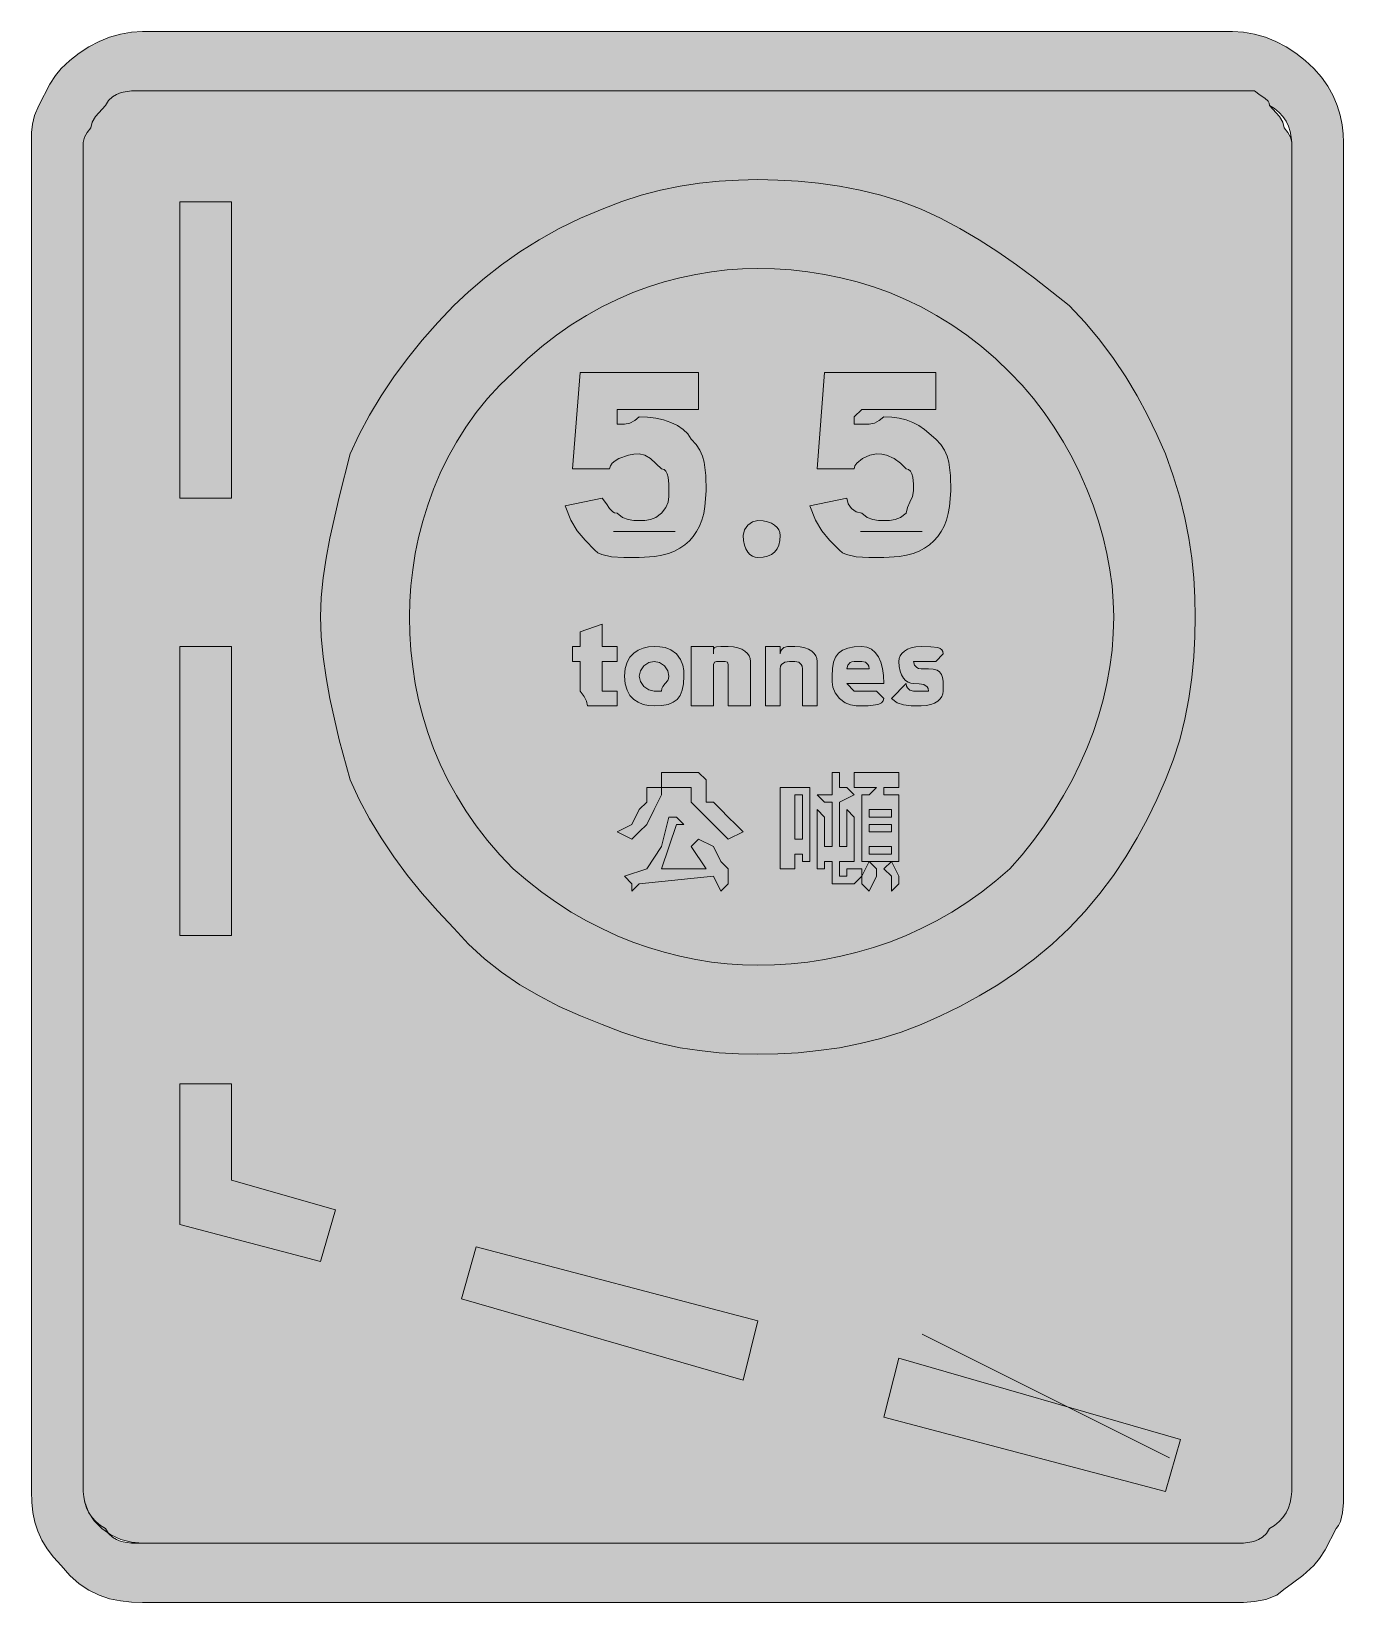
# Model space of a CAD drawing. Header units: metres. Extents: x 178 to 390, y 7 to 262.
import ezdxf

# ---------------------------------------------------------------- set-up
doc = ezdxf.new("R2010")
doc.units = ezdxf.units.M
for name, color, linetype, true_color in [('FILL_BLACK_000000', 7, 'Continuous', 0x000000), ('FILL_RED_FF0000', 7, 'Continuous', 0xff0000), ('FILL_WHITE_FFFFFF', 7, 'Continuous', 0xffffff), ('STROKE_BLACK_000000', 7, 'Continuous', 0x000000)]:
    doc.layers.add(name, color=color, linetype=linetype, true_color=true_color)

msp = doc.modelspace()

# ---------------------------------------------------------------- hatches: boundary and pattern name
at = {"layer": 'FILL_BLACK_000000', "true_color": 0x000000}
h = msp.add_hatch(color=7, dxfattribs=at)
h.dxf.hatch_style = 1
h.paths.add_polyline_path([(192.17, 7.7), (190.41, 8.07), (188.7, 8.64), (187.04, 9.43), (185.46, 10.48), (183.95, 11.8), (182.55, 13.44), (181.31, 14.79), (180.28, 16.16), (179.45, 17.55), (178.8, 18.99), (178.32, 20.48), (177.99, 22.05), (177.81, 23.69), (177.75, 25.44), (177.75, 243.84), (177.77, 245.45), (177.9, 246.84), (178.26, 248.23), (178.95, 249.84), (180.75, 253.29), (181.65, 254.73), (182.55, 255.84), (183.95, 257.13), (185.46, 258.3), (187.04, 259.32), (188.7, 260.19), (190.41, 260.89), (192.17, 261.41), (193.95, 261.73), (195.75, 261.84), (372.15, 261.84), (373.95, 261.73), (375.73, 261.41), (377.49, 260.89), (379.2, 260.19), (380.86, 259.32), (382.44, 258.3), (383.95, 257.13), (385.35, 255.84), (386.59, 254.44), (387.62, 252.95), (388.45, 251.41), (389.1, 249.84), (389.58, 248.27), (389.91, 246.73), (390.09, 245.24), (390.15, 243.84), (390.15, 25.44), (390.13, 23.66), (390, 21.99), (389.64, 20.55), (389.35, 19.94), (388.95, 19.44), (387.15, 15.99), (386.25, 14.55), (385.35, 13.44), (383.57, 11.85), (381.9, 10.59), (380.46, 9.56), (379.35, 8.64), (377.55, 7.95), (375.75, 7.59), (373.95, 7.46), (372.15, 7.44), (195.75, 7.44), (193.95, 7.5), (192.17, 7.7)])
h.paths.add_polyline_path([(375.6, 17.34), (376.36, 17.63), (377.04, 18.05), (377.65, 18.65), (378.15, 19.44), (378.99, 19.94), (379.72, 20.55), (380.34, 21.23), (380.85, 21.99), (381.24, 22.8), (381.53, 23.66), (381.69, 24.54), (381.75, 25.44), (381.75, 243.84), (381.69, 244.74), (381.53, 245.62), (381.24, 246.48), (380.85, 247.29), (380.34, 248.05), (379.72, 248.73), (378.99, 249.34), (378.15, 249.84), (378.1, 250.24), (377.94, 250.55), (377.4, 251.04), (376.63, 251.53), (375.75, 252.24), (372.15, 252.24), (195.75, 252.24), (193.97, 252.2), (192.3, 251.94), (191.54, 251.65), (190.86, 251.23), (190.25, 250.63), (189.75, 249.84), (188.1, 248.04), (187.56, 247.14), (187.35, 246.24), (186.75, 245.49), (186.34, 244.72), (186.15, 243.84), (186.15, 25.44), (186.21, 24.54), (186.37, 23.66), (186.66, 22.8), (187.05, 21.99), (187.56, 21.23), (188.17, 20.55), (188.91, 19.94), (189.75, 19.44), (190.25, 18.65), (190.86, 18.05), (191.54, 17.63), (192.3, 17.34), (193.97, 17.08), (195.75, 17.04), (372.15, 17.04), (373.93, 17.08), (375.6, 17.34)], flags=16)
h = msp.add_hatch(color=7, dxfattribs=at)
h.dxf.hatch_style = 1
h.paths.add_polyline_path([(210.15, 234.24), (210.15, 186.24), (201.75, 186.24), (201.75, 234.24), (210.15, 234.24)])
h = msp.add_hatch(color=7, dxfattribs=at)
h.dxf.hatch_style = 1
h.paths.add_polyline_path([(277.05, 182.66), (277.95, 182.79), (278.85, 183.15), (279.75, 183.84), (280.44, 184.74), (280.8, 185.64), (280.93, 186.54), (280.95, 187.44), (280.93, 188.51), (280.8, 189.69), (280.66, 190.22), (280.44, 190.65), (280.15, 190.93), (279.75, 191.04), (277.95, 192.69), (277.05, 193.23), (276.15, 193.44), (275.25, 193.39), (274.39, 193.23), (272.85, 192.69), (272.24, 192.33), (271.76, 191.92), (271.46, 191.49), (271.35, 191.04), (265.35, 191.04), (266.55, 206.64), (285.75, 206.64), (285.75, 200.64), (272.55, 200.64), (272.55, 199.44), (272.55, 198.24), (273.75, 198.24), (274.63, 198.43), (275.4, 198.84), (276.15, 199.44), (277.5, 199.38), (278.81, 199.21), (280.07, 198.93), (281.25, 198.54), (282.31, 198.03), (283.24, 197.41), (283.99, 196.68), (284.55, 195.84), (285.34, 194.94), (285.94, 194.02), (286.36, 193.08), (286.65, 192.09), (286.91, 189.93), (286.95, 187.44), (286.78, 184.91), (286.57, 183.77), (286.27, 182.71), (285.9, 181.74), (285.43, 180.86), (284.88, 180.06), (284.25, 179.34), (283.53, 178.71), (282.73, 178.16), (281.85, 177.69), (280.87, 177.31), (279.82, 177.02), (278.68, 176.81), (276.15, 176.64), (273.67, 176.66), (271.65, 176.79), (270.07, 177.15), (269.46, 177.44), (268.95, 177.84), (267.36, 179.47), (266.1, 180.99), (265.07, 182.73), (264.15, 185.04), (270.15, 186.24), (270.86, 185.36), (271.35, 184.59), (271.84, 184.05), (272.15, 183.89), (272.55, 183.84), (273.45, 183.15), (274.35, 182.79), (275.25, 182.66), (276.15, 182.64), (277.05, 182.66)])
h = msp.add_hatch(color=7, dxfattribs=at)
h.dxf.hatch_style = 1
h.paths.add_polyline_path([(316.65, 182.66), (317.55, 182.79), (318.45, 183.15), (319.35, 183.84), (319.54, 184.74), (319.95, 185.64), (320.36, 186.54), (320.55, 187.44), (320.53, 188.51), (320.4, 189.69), (320.26, 190.22), (320.04, 190.65), (319.75, 190.93), (319.35, 191.04), (318.43, 191.92), (317.4, 192.69), (316.14, 193.23), (315.4, 193.39), (314.55, 193.44), (313.48, 193.23), (312.3, 192.69), (311.34, 191.92), (311.06, 191.49), (310.95, 191.04), (304.95, 191.04), (306.15, 206.64), (324.15, 206.64), (324.15, 200.64), (312.15, 200.64), (310.95, 199.44), (310.95, 198.24), (313.35, 198.24), (314.23, 198.43), (315, 198.84), (315.75, 199.44), (317.05, 199.38), (318.24, 199.21), (319.36, 198.93), (320.4, 198.54), (321.39, 198.03), (322.33, 197.41), (324.15, 195.84), (324.94, 194.94), (325.54, 194.02), (325.96, 193.08), (326.25, 192.09), (326.51, 189.93), (326.55, 187.44), (326.38, 184.91), (326.17, 183.77), (325.87, 182.71), (325.5, 181.74), (325.03, 180.86), (324.48, 180.06), (323.85, 179.34), (323.13, 178.71), (322.33, 178.16), (321.45, 177.69), (320.47, 177.31), (319.42, 177.02), (318.28, 176.81), (315.75, 176.64), (313.28, 176.66), (311.25, 176.79), (309.67, 177.15), (309.06, 177.44), (308.55, 177.84), (306.96, 179.47), (305.7, 180.99), (304.67, 182.73), (303.75, 185.04), (309.75, 186.24), (309.96, 185.36), (310.5, 184.59), (311.27, 184.05), (312.15, 183.84), (313.05, 183.15), (313.95, 182.79), (314.85, 182.66), (315.75, 182.64), (316.65, 182.66)])
h = msp.add_hatch(color=7, dxfattribs=at)
h.dxf.hatch_style = 1
h.paths.add_polyline_path([(298.89, 179.4), (298.72, 178.66), (298.44, 178.05), (298.05, 177.54), (297.54, 177.15), (296.92, 176.86), (296.19, 176.7), (295.35, 176.64), (294.9, 176.7), (294.47, 176.86), (294.06, 177.15), (293.7, 177.54), (293.39, 178.05), (293.16, 178.66), (293, 179.4), (292.95, 180.24), (293.16, 181.12), (293.7, 181.89), (294.47, 182.43), (295.35, 182.64), (296.19, 182.59), (296.92, 182.43), (297.54, 182.2), (298.05, 181.89), (298.44, 181.53), (298.72, 181.12), (298.89, 180.69), (298.95, 180.24), (298.89, 179.4)])
h = msp.add_hatch(color=7, dxfattribs=at)
h.dxf.hatch_style = 1
h.paths.add_polyline_path([(272.55, 162.24), (272.55, 159.84), (270.15, 159.84), (270.15, 155.04), (271.35, 155.04), (272.55, 155.04), (272.55, 152.64), (270.15, 152.64), (267.75, 152.64), (267.6, 153.39), (267.24, 154.16), (266.55, 155.04), (266.55, 159.84), (265.35, 159.84), (265.35, 162.24), (266.55, 162.24), (266.55, 164.64), (270.15, 165.84), (270.15, 162.24), (272.55, 162.24)])
h = msp.add_hatch(color=7, dxfattribs=at)
h.dxf.hatch_style = 1
h.paths.add_polyline_path([(210.15, 162.24), (210.15, 115.44), (201.75, 115.44), (201.75, 162.24), (210.15, 162.24)])
h = msp.add_hatch(color=7, dxfattribs=at)
h.dxf.hatch_style = 1
h.paths.add_polyline_path([(283.11, 155.17), (282.78, 154.34), (282.3, 153.69), (281.65, 153.21), (280.82, 152.88), (279.79, 152.7), (278.55, 152.64), (277.65, 152.7), (276.79, 152.88), (275.98, 153.21), (275.25, 153.69), (274.64, 154.34), (274.16, 155.17), (273.86, 156.2), (273.75, 157.44), (273.86, 158.68), (274.16, 159.71), (274.64, 160.54), (275.25, 161.19), (275.98, 161.67), (276.79, 162), (277.65, 162.18), (278.55, 162.24), (279.45, 162.22), (280.35, 162.09), (281.25, 161.73), (282.15, 161.04), (282.84, 160.14), (283.2, 159.24), (283.33, 158.34), (283.35, 157.44), (283.29, 156.2), (283.11, 155.17)])
h.paths.add_polyline_path([(280.2, 159.09), (279.43, 159.63), (278.55, 159.84), (277.67, 159.63), (276.9, 159.09), (276.36, 158.32), (276.15, 157.44), (276.36, 156.56), (276.9, 155.79), (277.67, 155.25), (278.55, 155.04), (279.75, 155.04), (279.8, 155.44), (279.94, 155.75), (280.35, 156.24), (280.76, 156.73), (280.9, 157.04), (280.95, 157.44), (280.74, 158.32), (280.2, 159.09)], flags=16)
h = msp.add_hatch(color=7, dxfattribs=at)
h.dxf.hatch_style = 1
h.paths.add_polyline_path([(290.55, 152.64), (290.55, 158.64), (290.53, 159.33), (290.4, 159.69), (290.04, 159.82), (289.35, 159.84), (288.66, 159.82), (288.3, 159.69), (288.17, 159.33), (288.15, 158.64), (288.15, 152.64), (284.55, 152.64), (284.55, 162.24), (288.15, 162.24), (288.15, 161.04), (288.17, 161.73), (288.3, 162.09), (288.66, 162.22), (289.35, 162.24), (290.55, 162.24), (291.39, 162.19), (292.12, 162.03), (292.74, 161.8), (293.25, 161.49), (293.64, 161.13), (293.92, 160.72), (294.09, 160.29), (294.15, 159.84), (294.15, 158.64), (294.15, 152.64), (290.55, 152.64)])
h = msp.add_hatch(color=7, dxfattribs=at)
h.dxf.hatch_style = 1
h.paths.add_polyline_path([(302.55, 152.64), (302.55, 158.64), (302.5, 159.04), (302.36, 159.33), (301.95, 159.69), (301.35, 159.84), (300.47, 159.82), (299.7, 159.69), (299.16, 159.33), (299, 159.04), (298.95, 158.64), (298.95, 152.64), (296.55, 152.64), (296.55, 162.24), (298.95, 162.24), (298.95, 161.04), (299, 161.44), (299.14, 161.73), (299.55, 162.09), (300.15, 162.24), (301.35, 162.24), (302.19, 162.19), (302.92, 162.03), (303.54, 161.8), (304.05, 161.49), (304.44, 161.13), (304.72, 160.72), (304.89, 160.29), (304.95, 159.84), (304.95, 158.64), (304.95, 152.64), (302.55, 152.64)])
h = msp.add_hatch(color=7, dxfattribs=at)
h.dxf.hatch_style = 1
h.paths.add_polyline_path([(310.95, 155.04), (312.15, 155.04), (314.55, 155.04), (315.75, 153.84), (315.64, 153.44), (315.36, 153.15), (314.93, 152.93), (314.4, 152.79), (313.22, 152.66), (312.15, 152.64), (311.25, 152.66), (310.35, 152.79), (309.45, 153.15), (308.55, 153.84), (307.86, 154.74), (307.5, 155.64), (307.37, 156.54), (307.35, 157.44), (307.41, 158.68), (307.59, 159.71), (307.92, 160.54), (308.4, 161.19), (309.05, 161.67), (309.88, 162), (310.91, 162.18), (312.15, 162.24), (312.99, 162.13), (313.72, 161.81), (314.34, 161.29), (314.85, 160.59), (315.24, 159.72), (315.52, 158.7), (315.69, 157.53), (315.75, 156.24), (309.75, 156.24), (310.95, 155.04)])
h.paths.add_polyline_path([(313.3, 159.04), (313.16, 159.33), (312.75, 159.69), (312.15, 159.84), (310.95, 159.84), (310.55, 159.79), (310.26, 159.65), (309.9, 159.24), (309.75, 158.64), (313.35, 158.64), (313.3, 159.04)], flags=16)
h = msp.add_hatch(color=7, dxfattribs=at)
h.dxf.hatch_style = 1
h.paths.add_polyline_path([(325.29, 154.59), (325.12, 154.16), (324.84, 153.75), (324.45, 153.39), (323.94, 153.08), (323.32, 152.85), (322.59, 152.69), (321.75, 152.64), (320.16, 152.66), (318.9, 152.79), (317.87, 153.15), (316.95, 153.84), (319.35, 156.24), (319.4, 155.84), (319.54, 155.55), (319.95, 155.19), (320.55, 155.04), (321.75, 155.04), (322.95, 155.04), (322.9, 155.44), (322.74, 155.73), (322.2, 156.09), (321.43, 156.22), (320.55, 156.24), (320.1, 156.3), (319.67, 156.46), (319.26, 156.75), (318.9, 157.14), (318.59, 157.65), (318.36, 158.26), (318.2, 159), (318.15, 159.84), (318.21, 160.29), (318.37, 160.72), (318.66, 161.13), (319.05, 161.49), (319.56, 161.8), (320.17, 162.03), (320.91, 162.19), (321.75, 162.24), (323.32, 162.22), (324.45, 162.09), (324.84, 161.95), (325.12, 161.73), (325.29, 161.44), (325.35, 161.04), (324.15, 159.84), (322.95, 159.84), (321.75, 159.84), (320.55, 159.84), (320.7, 159.24), (321.06, 158.83), (321.35, 158.69), (321.75, 158.64), (322.95, 158.64), (323.74, 158.58), (324.34, 158.41), (324.76, 158.13), (325.05, 157.74), (325.22, 157.23), (325.31, 156.61), (325.35, 155.04), (325.29, 154.59)])
h = msp.add_hatch(color=7, dxfattribs=at)
h.dxf.hatch_style = 1
h.paths.add_polyline_path([(285.75, 141.84), (286.95, 140.64), (286.95, 138.24), (286.95, 137.04), (288.15, 137.04), (289.35, 135.84), (290.55, 134.64), (291.75, 133.44), (292.95, 132.24), (290.55, 131.04), (288.15, 133.44), (285.75, 135.84), (284.55, 137.04), (284.55, 139.44), (279.75, 139.44), (279.75, 141.84), (285.75, 141.84)])
h = msp.add_hatch(color=7, dxfattribs=at)
h.dxf.hatch_style = 1
h.paths.add_polyline_path([(308.55, 141.84), (308.55, 139.44), (309.75, 139.44), (310.95, 138.24), (308.55, 137.04), (308.55, 129.84), (309.75, 129.84), (309.75, 135.84), (310.95, 134.64), (310.95, 127.44), (309.75, 127.44), (308.55, 127.44), (308.55, 126.24), (308.55, 125.04), (309.75, 125.04), (309.75, 126.24), (312.15, 126.24), (312.15, 125.04), (310.95, 123.84), (309.75, 123.84), (308.55, 123.84), (307.35, 123.84), (307.35, 125.04), (307.35, 127.44), (306.15, 127.44), (306.15, 126.24), (304.95, 126.24), (304.95, 135.84), (306.15, 134.64), (306.15, 129.84), (307.35, 129.84), (307.35, 137.04), (306.15, 137.04), (304.95, 138.24), (307.35, 138.24), (307.35, 141.84), (308.55, 141.84)])
h = msp.add_hatch(color=7, dxfattribs=at)
h.dxf.hatch_style = 1
h.paths.add_polyline_path([(318.15, 141.84), (318.15, 139.44), (315.75, 139.44), (315.75, 138.24), (318.15, 138.24), (318.15, 127.44), (316.95, 127.44), (313.35, 127.44), (312.15, 127.44), (312.15, 138.24), (313.35, 138.24), (314.55, 139.44), (310.95, 139.44), (310.95, 141.84), (318.15, 141.84)])
h.paths.add_polyline_path([(313.35, 132.24), (316.95, 132.24), (316.95, 133.44), (313.35, 133.44), (313.35, 132.24)], flags=16)
h.paths.add_polyline_path([(313.35, 135.84), (313.35, 134.64), (316.95, 134.64), (316.95, 135.84), (313.35, 135.84)], flags=16)
h.paths.add_polyline_path([(316.95, 129.84), (313.35, 129.84), (313.35, 128.64), (316.95, 128.64), (316.95, 129.84)], flags=16)
h = msp.add_hatch(color=7, dxfattribs=at)
h.dxf.hatch_style = 1
h.paths.add_polyline_path([(279.75, 139.44), (279.75, 138.24), (278.55, 135.84), (277.35, 133.44), (276.15, 132.24), (274.95, 131.04), (272.55, 132.24), (274.95, 133.44), (276.15, 135.84), (277.35, 137.04), (277.35, 139.44), (278.55, 139.44), (279.75, 139.44)])
h = msp.add_hatch(color=7, dxfattribs=at)
h.dxf.hatch_style = 1
h.paths.add_polyline_path([(303.75, 127.44), (302.55, 127.44), (302.55, 128.64), (301.35, 128.64), (301.35, 126.24), (298.95, 126.24), (298.95, 139.44), (303.75, 139.44), (303.75, 127.44)])
h.paths.add_polyline_path([(302.55, 138.24), (301.35, 138.24), (301.35, 131.04), (302.55, 131.04), (302.55, 138.24)], flags=16)
h = msp.add_hatch(color=7, dxfattribs=at)
h.dxf.hatch_style = 1
h.paths.add_polyline_path([(283.35, 133.44), (282.15, 133.44), (279.75, 126.24), (286.95, 126.24), (284.55, 129.84), (285.75, 131.04), (288.15, 129.84), (289.35, 127.44), (290.55, 126.24), (290.55, 123.84), (289.35, 122.64), (288.15, 125.04), (276.15, 123.84), (274.95, 122.64), (274.95, 123.84), (273.75, 125.04), (277.35, 126.24), (279.75, 129.84), (280.95, 134.64), (282.15, 134.64), (283.35, 133.44)])
h = msp.add_hatch(color=7, dxfattribs=at)
h.dxf.hatch_style = 1
h.paths.add_polyline_path([(313.35, 127.44), (314.55, 126.24), (314.55, 125.04), (313.35, 122.64), (312.15, 123.84), (312.15, 125.04), (313.35, 127.44)])
h = msp.add_hatch(color=7, dxfattribs=at)
h.dxf.hatch_style = 1
h.paths.add_polyline_path([(318.15, 125.04), (318.15, 123.84), (316.95, 122.64), (316.95, 125.04), (315.75, 126.24), (316.95, 127.44), (318.15, 125.04)])
h = msp.add_hatch(color=7, dxfattribs=at)
h.dxf.hatch_style = 1
h.paths.add_polyline_path([(224.55, 62.64), (201.75, 68.64), (201.75, 91.44), (210.15, 91.44), (210.15, 75.84), (226.95, 71.04), (224.55, 62.64)])
h = msp.add_hatch(color=7, dxfattribs=at)
h.dxf.hatch_style = 1
h.paths.add_polyline_path([(295.35, 53.04), (292.95, 43.44), (247.35, 56.64), (249.75, 65.04), (295.35, 53.04)])
h = msp.add_hatch(color=7, dxfattribs=at)
h.dxf.hatch_style = 1
h.paths.add_polyline_path([(363.75, 33.84), (361.35, 25.44), (315.75, 37.44), (318.15, 47.04), (363.75, 33.84)])
at = {"layer": 'FILL_RED_FF0000', "true_color": 0xff0000}
h = msp.add_hatch(color=7, dxfattribs=at)
h.dxf.hatch_style = 1
h.paths.add_polyline_path([(365.91, 160.55), (365.58, 157.21), (365.1, 153.84), (364.45, 150.47), (363.62, 147.13), (362.59, 143.84), (361.35, 140.64), (359.94, 137.49), (358.41, 134.36), (356.73, 131.25), (354.9, 128.19), (352.9, 125.18), (350.72, 122.25), (348.34, 119.39), (345.75, 116.64), (343, 114.05), (340.14, 111.67), (337.21, 109.49), (334.2, 107.49), (331.14, 105.66), (328.03, 103.98), (324.9, 102.45), (321.75, 101.04), (318.55, 99.8), (315.26, 98.77), (311.92, 97.94), (308.55, 97.29), (305.18, 96.81), (301.84, 96.48), (298.55, 96.3), (295.35, 96.24), (292.2, 96.3), (289.05, 96.48), (285.9, 96.81), (282.75, 97.29), (279.6, 97.94), (276.45, 98.77), (273.3, 99.8), (270.15, 101.04), (266.61, 102.45), (263.19, 103.98), (259.92, 105.66), (256.8, 107.49), (253.85, 109.49), (251.08, 111.67), (248.51, 114.05), (246.15, 116.64), (243.51, 119.39), (240.99, 122.25), (238.62, 125.18), (236.4, 128.19), (234.35, 131.25), (232.48, 134.36), (230.81, 137.49), (229.35, 140.64), (227.59, 147.13), (226.05, 153.84), (225.44, 157.21), (224.96, 160.55), (224.66, 163.84), (224.55, 167.04), (224.66, 170.19), (224.96, 173.36), (225.44, 176.55), (226.05, 179.79), (227.59, 186.45), (229.35, 193.44), (230.81, 196.59), (232.48, 199.72), (234.35, 202.83), (236.4, 205.89), (238.62, 208.9), (240.99, 211.83), (243.51, 214.69), (246.15, 217.44), (248.51, 219.69), (251.08, 221.9), (253.85, 224.06), (256.8, 226.14), (259.92, 228.1), (263.19, 229.93), (266.61, 231.58), (270.15, 233.04), (273.3, 234.28), (276.45, 235.31), (279.6, 236.14), (282.75, 236.79), (285.9, 237.27), (289.05, 237.6), (292.2, 237.78), (295.35, 237.84), (298.55, 237.78), (301.84, 237.6), (305.18, 237.27), (308.55, 236.79), (311.92, 236.14), (315.26, 235.31), (318.55, 234.28), (321.75, 233.04), (324.9, 231.58), (328.03, 229.93), (331.14, 228.1), (334.2, 226.14), (337.21, 224.06), (340.14, 221.9), (345.75, 217.44), (348.34, 214.69), (350.72, 211.83), (352.9, 208.9), (354.9, 205.89), (356.73, 202.83), (358.41, 199.72), (359.94, 196.59), (361.35, 193.44), (362.59, 189.89), (363.62, 186.45), (364.45, 183.08), (365.1, 179.79), (365.58, 176.55), (365.91, 173.36), (366.09, 170.19), (366.15, 167.04), (366.09, 163.84), (365.91, 160.55)])
h.paths.add_polyline_path([(352.67, 172.09), (352.33, 174.67), (351.84, 177.28), (351.23, 179.9), (350.48, 182.52), (349.61, 185.14), (348.6, 187.74), (347.47, 190.31), (346.21, 192.84), (344.83, 195.33), (343.33, 197.75), (341.71, 200.11), (339.97, 202.38), (338.12, 204.56), (336.15, 206.64), (333.87, 208.81), (331.54, 210.81), (329.16, 212.65), (326.74, 214.33), (324.27, 215.85), (321.76, 217.23), (319.22, 218.46), (316.65, 219.54), (314.05, 220.48), (311.42, 221.29), (308.78, 221.96), (306.11, 222.5), (303.43, 222.92), (300.75, 223.21), (298.05, 223.38), (295.35, 223.44), (292.86, 223.38), (290.35, 223.21), (287.82, 222.92), (285.28, 222.5), (282.73, 221.96), (280.18, 221.29), (277.64, 220.48), (275.1, 219.54), (272.58, 218.46), (270.07, 217.23), (267.59, 215.85), (265.14, 214.33), (262.73, 212.65), (260.36, 210.81), (258.03, 208.81), (255.75, 206.64), (253.58, 204.56), (251.58, 202.38), (249.74, 200.11), (248.06, 197.75), (246.54, 195.33), (245.16, 192.84), (243.93, 190.31), (242.85, 187.74), (241.91, 185.14), (241.1, 182.52), (240.43, 179.9), (239.89, 177.28), (239.47, 174.67), (239.18, 172.09), (239.01, 169.54), (238.95, 167.04), (239.01, 164.34), (239.18, 161.64), (239.47, 158.96), (239.89, 156.28), (240.43, 153.61), (241.1, 150.97), (241.91, 148.34), (242.85, 145.74), (243.93, 143.17), (245.16, 140.63), (246.54, 138.12), (248.06, 135.65), (249.74, 133.23), (251.58, 130.85), (253.58, 128.52), (255.75, 126.24), (258.03, 124.29), (260.36, 122.47), (262.73, 120.79), (265.14, 119.25), (267.59, 117.84), (270.07, 116.56), (272.58, 115.41), (275.1, 114.39), (277.64, 113.5), (280.18, 112.73), (282.73, 112.08), (285.28, 111.56), (287.82, 111.15), (290.35, 110.87), (292.86, 110.7), (295.35, 110.64), (298.05, 110.7), (300.75, 110.87), (303.43, 111.15), (306.11, 111.56), (308.78, 112.08), (311.42, 112.73), (314.05, 113.5), (316.65, 114.39), (319.22, 115.41), (321.76, 116.56), (324.27, 117.84), (326.74, 119.25), (329.16, 120.79), (331.54, 122.47), (333.87, 124.29), (336.15, 126.24), (338.12, 128.52), (339.97, 130.85), (341.71, 133.23), (343.33, 135.65), (344.83, 138.12), (346.21, 140.63), (347.47, 143.17), (348.6, 145.74), (349.61, 148.34), (350.48, 150.97), (351.23, 153.61), (351.84, 156.28), (352.33, 158.96), (352.67, 161.64), (352.88, 164.34), (352.95, 167.04), (352.88, 169.54), (352.67, 172.09)], flags=16)
at = {"layer": 'FILL_WHITE_FFFFFF', "true_color": 0xffffff}
h = msp.add_hatch(color=7, dxfattribs=at)
h.dxf.hatch_style = 1
h.paths.add_polyline_path([(193.96, 17.2), (192.22, 17.68), (190.6, 18.43), (189.15, 19.44), (187.92, 20.67), (186.97, 22.1), (186.37, 23.7), (186.21, 24.55), (186.15, 25.44), (186.15, 243.84), (186.34, 244.72), (186.75, 245.49), (187.35, 246.24), (187.56, 247.14), (188.1, 248.04), (189.75, 249.84), (190.25, 250.63), (190.86, 251.23), (191.54, 251.65), (192.3, 251.94), (193.97, 252.2), (195.75, 252.24), (372.15, 252.24), (375.75, 252.24), (376.63, 251.53), (377.4, 251.04), (377.94, 250.55), (378.1, 250.24), (378.15, 249.84), (379.8, 248.04), (380.34, 247.14), (380.55, 246.24), (381.15, 245.49), (381.56, 244.72), (381.75, 243.84), (381.75, 25.44), (381.69, 24.54), (381.53, 23.66), (381.24, 22.8), (380.85, 21.99), (380.34, 21.23), (379.72, 20.55), (378.99, 19.94), (378.15, 19.44), (377.65, 18.65), (377.04, 18.05), (376.36, 17.63), (375.6, 17.34), (373.93, 17.08), (372.15, 17.04), (195.75, 17.04), (193.96, 17.2)])

# ---------------------------------------------------------------- linework, layer by layer
at = {"layer": 'FILL_BLACK_000000', "lineweight": 0, "true_color": 0x000000}
for points in [[(192.17, 7.7), (190.41, 8.07), (188.7, 8.64), (187.04, 9.43), (185.46, 10.48), (183.95, 11.8), (182.55, 13.44), (181.31, 14.79), (180.28, 16.16), (179.45, 17.55), (178.8, 18.99), (178.32, 20.48), (177.99, 22.05), (177.81, 23.69), (177.75, 25.44), (177.75, 243.84), (177.77, 245.45), (177.9, 246.84), (178.26, 248.23), (178.95, 249.84), (180.75, 253.29), (181.65, 254.73), (182.55, 255.84), (183.95, 257.13), (185.46, 258.3), (187.04, 259.32), (188.7, 260.19), (190.41, 260.89), (192.17, 261.41), (193.95, 261.73), (195.75, 261.84), (372.15, 261.84), (373.95, 261.73), (375.73, 261.41), (377.49, 260.89), (379.2, 260.19), (380.86, 259.32), (382.44, 258.3), (383.95, 257.13), (385.35, 255.84), (386.59, 254.44), (387.62, 252.95), (388.45, 251.41), (389.1, 249.84), (389.58, 248.27), (389.91, 246.73), (390.09, 245.24), (390.15, 243.84), (390.15, 25.44), (390.13, 23.66), (390, 21.99), (389.64, 20.55), (389.35, 19.94), (388.95, 19.44), (387.15, 15.99), (386.25, 14.55), (385.35, 13.44), (383.57, 11.85), (381.9, 10.59), (380.46, 9.56), (379.35, 8.64), (377.55, 7.95), (375.75, 7.59), (373.95, 7.46), (372.15, 7.44), (195.75, 7.44), (193.95, 7.5)], [(375.6, 17.34), (376.36, 17.63), (377.04, 18.05), (377.65, 18.65), (378.15, 19.44), (378.99, 19.94), (379.72, 20.55), (380.34, 21.23), (380.85, 21.99), (381.24, 22.8), (381.53, 23.66), (381.69, 24.54), (381.75, 25.44), (381.75, 243.84), (381.69, 244.74), (381.53, 245.62), (381.24, 246.48), (380.85, 247.29), (380.34, 248.05), (379.72, 248.73), (378.99, 249.34), (378.15, 249.84), (378.1, 250.24), (377.94, 250.55), (377.4, 251.04), (376.63, 251.53), (375.75, 252.24), (372.15, 252.24), (195.75, 252.24), (193.97, 252.2), (192.3, 251.94), (191.54, 251.65), (190.86, 251.23), (190.25, 250.63), (189.75, 249.84), (188.1, 248.04), (187.56, 247.14), (187.35, 246.24), (186.75, 245.49), (186.34, 244.72), (186.15, 243.84), (186.15, 25.44), (186.21, 24.54), (186.37, 23.66), (186.66, 22.8), (187.05, 21.99), (187.56, 21.23), (188.17, 20.55), (188.91, 19.94), (189.75, 19.44), (190.25, 18.65), (190.86, 18.05), (191.54, 17.63), (192.3, 17.34), (193.97, 17.08), (195.75, 17.04), (372.15, 17.04), (373.93, 17.08)], [(210.15, 234.24), (210.15, 186.24), (201.75, 186.24), (201.75, 234.24)], [(277.05, 182.66), (277.95, 182.79), (278.85, 183.15), (279.75, 183.84), (280.44, 184.74), (280.8, 185.64), (280.93, 186.54), (280.95, 187.44), (280.93, 188.51), (280.8, 189.69), (280.66, 190.22), (280.44, 190.65), (280.15, 190.93), (279.75, 191.04), (277.95, 192.69), (277.05, 193.23), (276.15, 193.44), (275.25, 193.39), (274.39, 193.23), (272.85, 192.69), (272.24, 192.33), (271.76, 191.92), (271.46, 191.49), (271.35, 191.04), (265.35, 191.04), (266.55, 206.64), (285.75, 206.64), (285.75, 200.64), (272.55, 200.64), (272.55, 199.44), (272.55, 198.24), (273.75, 198.24), (274.63, 198.43), (275.4, 198.84), (276.15, 199.44), (277.5, 199.38), (278.81, 199.21), (280.07, 198.93), (281.25, 198.54), (282.31, 198.03), (283.24, 197.41), (283.99, 196.68), (284.55, 195.84), (285.34, 194.94), (285.94, 194.02), (286.36, 193.08), (286.65, 192.09), (286.91, 189.93), (286.95, 187.44), (286.78, 184.91), (286.57, 183.77), (286.27, 182.71), (285.9, 181.74), (285.43, 180.86), (284.88, 180.06), (284.25, 179.34), (283.53, 178.71), (282.73, 178.16), (281.85, 177.69), (280.87, 177.31), (279.82, 177.02), (278.68, 176.81), (276.15, 176.64), (273.67, 176.66), (271.65, 176.79), (270.07, 177.15), (269.46, 177.44), (268.95, 177.84), (267.36, 179.47), (266.1, 180.99), (265.07, 182.73), (264.15, 185.04), (270.15, 186.24), (270.86, 185.36), (271.35, 184.59), (271.84, 184.05), (272.15, 183.89), (272.55, 183.84), (273.45, 183.15), (274.35, 182.79), (275.25, 182.66), (276.15, 182.64)], [(316.65, 182.66), (317.55, 182.79), (318.45, 183.15), (319.35, 183.84), (319.54, 184.74), (319.95, 185.64), (320.36, 186.54), (320.55, 187.44), (320.53, 188.51), (320.4, 189.69), (320.26, 190.22), (320.04, 190.65), (319.75, 190.93), (319.35, 191.04), (318.43, 191.92), (317.4, 192.69), (316.14, 193.23), (315.4, 193.39), (314.55, 193.44), (313.48, 193.23), (312.3, 192.69), (311.34, 191.92), (311.06, 191.49), (310.95, 191.04), (304.95, 191.04), (306.15, 206.64), (324.15, 206.64), (324.15, 200.64), (312.15, 200.64), (310.95, 199.44), (310.95, 198.24), (313.35, 198.24), (314.23, 198.43), (315, 198.84), (315.75, 199.44), (317.05, 199.38), (318.24, 199.21), (319.36, 198.93), (320.4, 198.54), (321.39, 198.03), (322.33, 197.41), (324.15, 195.84), (324.94, 194.94), (325.54, 194.02), (325.96, 193.08), (326.25, 192.09), (326.51, 189.93), (326.55, 187.44), (326.38, 184.91), (326.17, 183.77), (325.87, 182.71), (325.5, 181.74), (325.03, 180.86), (324.48, 180.06), (323.85, 179.34), (323.13, 178.71), (322.33, 178.16), (321.45, 177.69), (320.47, 177.31), (319.42, 177.02), (318.28, 176.81), (315.75, 176.64), (313.28, 176.66), (311.25, 176.79), (309.67, 177.15), (309.06, 177.44), (308.55, 177.84), (306.96, 179.47), (305.7, 180.99), (304.67, 182.73), (303.75, 185.04), (309.75, 186.24), (309.96, 185.36), (310.5, 184.59), (311.27, 184.05), (312.15, 183.84), (313.05, 183.15), (313.95, 182.79), (314.85, 182.66), (315.75, 182.64)], [(298.89, 179.4), (298.72, 178.66), (298.44, 178.05), (298.05, 177.54), (297.54, 177.15), (296.92, 176.86), (296.19, 176.7), (295.35, 176.64), (294.9, 176.7), (294.47, 176.86), (294.06, 177.15), (293.7, 177.54), (293.39, 178.05), (293.16, 178.66), (293, 179.4), (292.95, 180.24), (293.16, 181.12), (293.7, 181.89), (294.47, 182.43), (295.35, 182.64), (296.19, 182.59), (296.92, 182.43), (297.54, 182.2), (298.05, 181.89), (298.44, 181.53), (298.72, 181.12), (298.89, 180.69), (298.95, 180.24)], [(272.55, 162.24), (272.55, 159.84), (270.15, 159.84), (270.15, 155.04), (271.35, 155.04), (272.55, 155.04), (272.55, 152.64), (270.15, 152.64), (267.75, 152.64), (267.6, 153.39), (267.24, 154.16), (266.55, 155.04), (266.55, 159.84), (265.35, 159.84), (265.35, 162.24), (266.55, 162.24), (266.55, 164.64), (270.15, 165.84), (270.15, 162.24)], [(210.15, 162.24), (210.15, 115.44), (201.75, 115.44), (201.75, 162.24)], [(283.11, 155.17), (282.78, 154.34), (282.3, 153.69), (281.65, 153.21), (280.82, 152.88), (279.79, 152.7), (278.55, 152.64), (277.65, 152.7), (276.79, 152.88), (275.98, 153.21), (275.25, 153.69), (274.64, 154.34), (274.16, 155.17), (273.86, 156.2), (273.75, 157.44), (273.86, 158.68), (274.16, 159.71), (274.64, 160.54), (275.25, 161.19), (275.98, 161.67), (276.79, 162), (277.65, 162.18), (278.55, 162.24), (279.45, 162.22), (280.35, 162.09), (281.25, 161.73), (282.15, 161.04), (282.84, 160.14), (283.2, 159.24), (283.33, 158.34), (283.35, 157.44), (283.29, 156.2)], [(290.55, 152.64), (290.55, 158.64), (290.53, 159.33), (290.4, 159.69), (290.04, 159.82), (289.35, 159.84), (288.66, 159.82), (288.3, 159.69), (288.17, 159.33), (288.15, 158.64), (288.15, 152.64), (284.55, 152.64), (284.55, 162.24), (288.15, 162.24), (288.15, 161.04), (288.17, 161.73), (288.3, 162.09), (288.66, 162.22), (289.35, 162.24), (290.55, 162.24), (291.39, 162.19), (292.12, 162.03), (292.74, 161.8), (293.25, 161.49), (293.64, 161.13), (293.92, 160.72), (294.09, 160.29), (294.15, 159.84), (294.15, 158.64), (294.15, 152.64)], [(302.55, 152.64), (302.55, 158.64), (302.5, 159.04), (302.36, 159.33), (301.95, 159.69), (301.35, 159.84), (300.47, 159.82), (299.7, 159.69), (299.16, 159.33), (299, 159.04), (298.95, 158.64), (298.95, 152.64), (296.55, 152.64), (296.55, 162.24), (298.95, 162.24), (298.95, 161.04), (299, 161.44), (299.14, 161.73), (299.55, 162.09), (300.15, 162.24), (301.35, 162.24), (302.19, 162.19), (302.92, 162.03), (303.54, 161.8), (304.05, 161.49), (304.44, 161.13), (304.72, 160.72), (304.89, 160.29), (304.95, 159.84), (304.95, 158.64), (304.95, 152.64)], [(310.95, 155.04), (312.15, 155.04), (314.55, 155.04), (315.75, 153.84), (315.64, 153.44), (315.36, 153.15), (314.93, 152.93), (314.4, 152.79), (313.22, 152.66), (312.15, 152.64), (311.25, 152.66), (310.35, 152.79), (309.45, 153.15), (308.55, 153.84), (307.86, 154.74), (307.5, 155.64), (307.37, 156.54), (307.35, 157.44), (307.41, 158.68), (307.59, 159.71), (307.92, 160.54), (308.4, 161.19), (309.05, 161.67), (309.88, 162), (310.91, 162.18), (312.15, 162.24), (312.99, 162.13), (313.72, 161.81), (314.34, 161.29), (314.85, 160.59), (315.24, 159.72), (315.52, 158.7), (315.69, 157.53), (315.75, 156.24), (309.75, 156.24)], [(325.29, 154.59), (325.12, 154.16), (324.84, 153.75), (324.45, 153.39), (323.94, 153.08), (323.32, 152.85), (322.59, 152.69), (321.75, 152.64), (320.16, 152.66), (318.9, 152.79), (317.87, 153.15), (316.95, 153.84), (319.35, 156.24), (319.4, 155.84), (319.54, 155.55), (319.95, 155.19), (320.55, 155.04), (321.75, 155.04), (322.95, 155.04), (322.9, 155.44), (322.74, 155.73), (322.2, 156.09), (321.43, 156.22), (320.55, 156.24), (320.1, 156.3), (319.67, 156.46), (319.26, 156.75), (318.9, 157.14), (318.59, 157.65), (318.36, 158.26), (318.2, 159), (318.15, 159.84), (318.21, 160.29), (318.37, 160.72), (318.66, 161.13), (319.05, 161.49), (319.56, 161.8), (320.17, 162.03), (320.91, 162.19), (321.75, 162.24), (323.32, 162.22), (324.45, 162.09), (324.84, 161.95), (325.12, 161.73), (325.29, 161.44), (325.35, 161.04), (324.15, 159.84), (322.95, 159.84), (321.75, 159.84), (320.55, 159.84), (320.7, 159.24), (321.06, 158.83), (321.35, 158.69), (321.75, 158.64), (322.95, 158.64), (323.74, 158.58), (324.34, 158.41), (324.76, 158.13), (325.05, 157.74), (325.22, 157.23), (325.31, 156.61), (325.35, 155.04)], [(280.2, 159.09), (279.43, 159.63), (278.55, 159.84), (277.67, 159.63), (276.9, 159.09), (276.36, 158.32), (276.15, 157.44), (276.36, 156.56), (276.9, 155.79), (277.67, 155.25), (278.55, 155.04), (279.75, 155.04), (279.8, 155.44), (279.94, 155.75), (280.35, 156.24), (280.76, 156.73), (280.9, 157.04), (280.95, 157.44), (280.74, 158.32)], [(313.3, 159.04), (313.16, 159.33), (312.75, 159.69), (312.15, 159.84), (310.95, 159.84), (310.55, 159.79), (310.26, 159.65), (309.9, 159.24), (309.75, 158.64), (313.35, 158.64)], [(285.75, 141.84), (286.95, 140.64), (286.95, 138.24), (286.95, 137.04), (288.15, 137.04), (289.35, 135.84), (290.55, 134.64), (291.75, 133.44), (292.95, 132.24), (290.55, 131.04), (288.15, 133.44), (285.75, 135.84), (284.55, 137.04), (284.55, 139.44), (279.75, 139.44), (279.75, 141.84)], [(308.55, 141.84), (308.55, 139.44), (309.75, 139.44), (310.95, 138.24), (308.55, 137.04), (308.55, 129.84), (309.75, 129.84), (309.75, 135.84), (310.95, 134.64), (310.95, 127.44), (309.75, 127.44), (308.55, 127.44), (308.55, 126.24), (308.55, 125.04), (309.75, 125.04), (309.75, 126.24), (312.15, 126.24), (312.15, 125.04), (310.95, 123.84), (309.75, 123.84), (308.55, 123.84), (307.35, 123.84), (307.35, 125.04), (307.35, 127.44), (306.15, 127.44), (306.15, 126.24), (304.95, 126.24), (304.95, 135.84), (306.15, 134.64), (306.15, 129.84), (307.35, 129.84), (307.35, 137.04), (306.15, 137.04), (304.95, 138.24), (307.35, 138.24), (307.35, 141.84)], [(318.15, 141.84), (318.15, 139.44), (315.75, 139.44), (315.75, 138.24), (318.15, 138.24), (318.15, 127.44), (316.95, 127.44), (313.35, 127.44), (312.15, 127.44), (312.15, 138.24), (313.35, 138.24), (314.55, 139.44), (310.95, 139.44), (310.95, 141.84)], [(279.75, 139.44), (279.75, 138.24), (278.55, 135.84), (277.35, 133.44), (276.15, 132.24), (274.95, 131.04), (272.55, 132.24), (274.95, 133.44), (276.15, 135.84), (277.35, 137.04), (277.35, 139.44), (278.55, 139.44)], [(303.75, 127.44), (302.55, 127.44), (302.55, 128.64), (301.35, 128.64), (301.35, 126.24), (298.95, 126.24), (298.95, 139.44), (303.75, 139.44)], [(302.55, 138.24), (301.35, 138.24), (301.35, 131.04), (302.55, 131.04)], [(313.35, 135.84), (313.35, 134.64), (316.95, 134.64), (316.95, 135.84)], [(283.35, 133.44), (282.15, 133.44), (279.75, 126.24), (286.95, 126.24), (284.55, 129.84), (285.75, 131.04), (288.15, 129.84), (289.35, 127.44), (290.55, 126.24), (290.55, 123.84), (289.35, 122.64), (288.15, 125.04), (276.15, 123.84), (274.95, 122.64), (274.95, 123.84), (273.75, 125.04), (277.35, 126.24), (279.75, 129.84), (280.95, 134.64), (282.15, 134.64)], [(313.35, 132.24), (316.95, 132.24), (316.95, 133.44), (313.35, 133.44)], [(316.95, 129.84), (313.35, 129.84), (313.35, 128.64), (316.95, 128.64)], [(313.35, 127.44), (314.55, 126.24), (314.55, 125.04), (313.35, 122.64), (312.15, 123.84), (312.15, 125.04)], [(318.15, 125.04), (318.15, 123.84), (316.95, 122.64), (316.95, 125.04), (315.75, 126.24), (316.95, 127.44)], [(224.55, 62.64), (201.75, 68.64), (201.75, 91.44), (210.15, 91.44), (210.15, 75.84), (226.95, 71.04)], [(295.35, 53.04), (292.95, 43.44), (247.35, 56.64), (249.75, 65.04)], [(363.75, 33.84), (361.35, 25.44), (315.75, 37.44), (318.15, 47.04)]]:
    msp.add_lwpolyline(points, close=True, dxfattribs=at)
at = {"layer": 'FILL_RED_FF0000', "lineweight": 0, "true_color": 0xff0000}
for points in [[(365.91, 160.55), (365.58, 157.21), (365.1, 153.84), (364.45, 150.47), (363.62, 147.13), (362.59, 143.84), (361.35, 140.64), (359.94, 137.49), (358.41, 134.36), (356.73, 131.25), (354.9, 128.19), (352.9, 125.18), (350.72, 122.25), (348.34, 119.39), (345.75, 116.64), (343, 114.05), (340.14, 111.67), (337.21, 109.49), (334.2, 107.49), (331.14, 105.66), (328.03, 103.98), (324.9, 102.45), (321.75, 101.04), (318.55, 99.8), (315.26, 98.77), (311.92, 97.94), (308.55, 97.29), (305.18, 96.81), (301.84, 96.48), (298.55, 96.3), (295.35, 96.24), (292.2, 96.3), (289.05, 96.48), (285.9, 96.81), (282.75, 97.29), (279.6, 97.94), (276.45, 98.77), (273.3, 99.8), (270.15, 101.04), (266.61, 102.45), (263.19, 103.98), (259.92, 105.66), (256.8, 107.49), (253.85, 109.49), (251.08, 111.67), (248.51, 114.05), (246.15, 116.64), (243.51, 119.39), (240.99, 122.25), (238.62, 125.18), (236.4, 128.19), (234.35, 131.25), (232.48, 134.36), (230.81, 137.49), (229.35, 140.64), (227.59, 147.13), (226.05, 153.84), (225.44, 157.21), (224.96, 160.55), (224.66, 163.84), (224.55, 167.04), (224.66, 170.19), (224.96, 173.36), (225.44, 176.55), (226.05, 179.79), (227.59, 186.45), (229.35, 193.44), (230.81, 196.59), (232.48, 199.72), (234.35, 202.83), (236.4, 205.89), (238.62, 208.9), (240.99, 211.83), (243.51, 214.69), (246.15, 217.44), (248.51, 219.69), (251.08, 221.9), (253.85, 224.06), (256.8, 226.14), (259.92, 228.1), (263.19, 229.93), (266.61, 231.58), (270.15, 233.04), (273.3, 234.28), (276.45, 235.31), (279.6, 236.14), (282.75, 236.79), (285.9, 237.27), (289.05, 237.6), (292.2, 237.78), (295.35, 237.84), (298.55, 237.78), (301.84, 237.6), (305.18, 237.27), (308.55, 236.79), (311.92, 236.14), (315.26, 235.31), (318.55, 234.28), (321.75, 233.04), (324.9, 231.58), (328.03, 229.93), (331.14, 228.1), (334.2, 226.14), (337.21, 224.06), (340.14, 221.9), (345.75, 217.44), (348.34, 214.69), (350.72, 211.83), (352.9, 208.9), (354.9, 205.89), (356.73, 202.83), (358.41, 199.72), (359.94, 196.59), (361.35, 193.44), (362.59, 189.89), (363.62, 186.45), (364.45, 183.08), (365.1, 179.79), (365.58, 176.55), (365.91, 173.36), (366.09, 170.19), (366.15, 167.04), (366.09, 163.84)], [(352.67, 172.09), (352.33, 174.67), (351.84, 177.28), (351.23, 179.9), (350.48, 182.52), (349.61, 185.14), (348.6, 187.74), (347.47, 190.31), (346.21, 192.84), (344.83, 195.33), (343.33, 197.75), (341.71, 200.11), (339.97, 202.38), (338.12, 204.56), (336.15, 206.64), (333.87, 208.81), (331.54, 210.81), (329.16, 212.65), (326.74, 214.33), (324.27, 215.85), (321.76, 217.23), (319.22, 218.46), (316.65, 219.54), (314.05, 220.48), (311.42, 221.29), (308.78, 221.96), (306.11, 222.5), (303.43, 222.92), (300.75, 223.21), (298.05, 223.38), (295.35, 223.44), (292.86, 223.38), (290.35, 223.21), (287.82, 222.92), (285.28, 222.5), (282.73, 221.96), (280.18, 221.29), (277.64, 220.48), (275.1, 219.54), (272.58, 218.46), (270.07, 217.23), (267.59, 215.85), (265.14, 214.33), (262.73, 212.65), (260.36, 210.81), (258.03, 208.81), (255.75, 206.64), (253.58, 204.56), (251.58, 202.38), (249.74, 200.11), (248.06, 197.75), (246.54, 195.33), (245.16, 192.84), (243.93, 190.31), (242.85, 187.74), (241.91, 185.14), (241.1, 182.52), (240.43, 179.9), (239.89, 177.28), (239.47, 174.67), (239.18, 172.09), (239.01, 169.54), (238.95, 167.04), (239.01, 164.34), (239.18, 161.64), (239.47, 158.96), (239.89, 156.28), (240.43, 153.61), (241.1, 150.97), (241.91, 148.34), (242.85, 145.74), (243.93, 143.17), (245.16, 140.63), (246.54, 138.12), (248.06, 135.65), (249.74, 133.23), (251.58, 130.85), (253.58, 128.52), (255.75, 126.24), (258.03, 124.29), (260.36, 122.47), (262.73, 120.79), (265.14, 119.25), (267.59, 117.84), (270.07, 116.56), (272.58, 115.41), (275.1, 114.39), (277.64, 113.5), (280.18, 112.73), (282.73, 112.08), (285.28, 111.56), (287.82, 111.15), (290.35, 110.87), (292.86, 110.7), (295.35, 110.64), (298.05, 110.7), (300.75, 110.87), (303.43, 111.15), (306.11, 111.56), (308.78, 112.08), (311.42, 112.73), (314.05, 113.5), (316.65, 114.39), (319.22, 115.41), (321.76, 116.56), (324.27, 117.84), (326.74, 119.25), (329.16, 120.79), (331.54, 122.47), (333.87, 124.29), (336.15, 126.24), (338.12, 128.52), (339.97, 130.85), (341.71, 133.23), (343.33, 135.65), (344.83, 138.12), (346.21, 140.63), (347.47, 143.17), (348.6, 145.74), (349.61, 148.34), (350.48, 150.97), (351.23, 153.61), (351.84, 156.28), (352.33, 158.96), (352.67, 161.64), (352.88, 164.34), (352.95, 167.04), (352.88, 169.54)]]:
    msp.add_lwpolyline(points, close=True, dxfattribs=at)
at = {"layer": 'FILL_WHITE_FFFFFF', "lineweight": 0, "true_color": 0xffffff}
msp.add_lwpolyline([(193.96, 17.2), (192.22, 17.68), (190.6, 18.43), (189.15, 19.44), (187.92, 20.67), (186.97, 22.1), (186.37, 23.7), (186.21, 24.55), (186.15, 25.44), (186.15, 243.84), (186.34, 244.72), (186.75, 245.49), (187.35, 246.24), (187.56, 247.14), (188.1, 248.04), (189.75, 249.84), (190.25, 250.63), (190.86, 251.23), (191.54, 251.65), (192.3, 251.94), (193.97, 252.2), (195.75, 252.24), (372.15, 252.24), (375.75, 252.24), (376.63, 251.53), (377.4, 251.04), (377.94, 250.55), (378.1, 250.24), (378.15, 249.84), (379.8, 248.04), (380.34, 247.14), (380.55, 246.24), (381.15, 245.49), (381.56, 244.72), (381.75, 243.84), (381.75, 25.44), (381.69, 24.54), (381.53, 23.66), (381.24, 22.8), (380.85, 21.99), (380.34, 21.23), (379.72, 20.55), (378.99, 19.94), (378.15, 19.44), (377.65, 18.65), (377.04, 18.05), (376.36, 17.63), (375.6, 17.34), (373.93, 17.08), (372.15, 17.04), (195.75, 17.04)], close=True, dxfattribs=at)
at = {"layer": 'STROKE_BLACK_000000', "lineweight": 0, "true_color": 0x000000}
for points in [[(271.95, 180.88), (281.95, 180.88)], [(311.95, 180.88), (321.95, 180.88)], [(321.95, 50.88), (361.95, 30.88)]]:
    msp.add_lwpolyline(points, dxfattribs=at)

doc.saveas('drawing.dxf')
